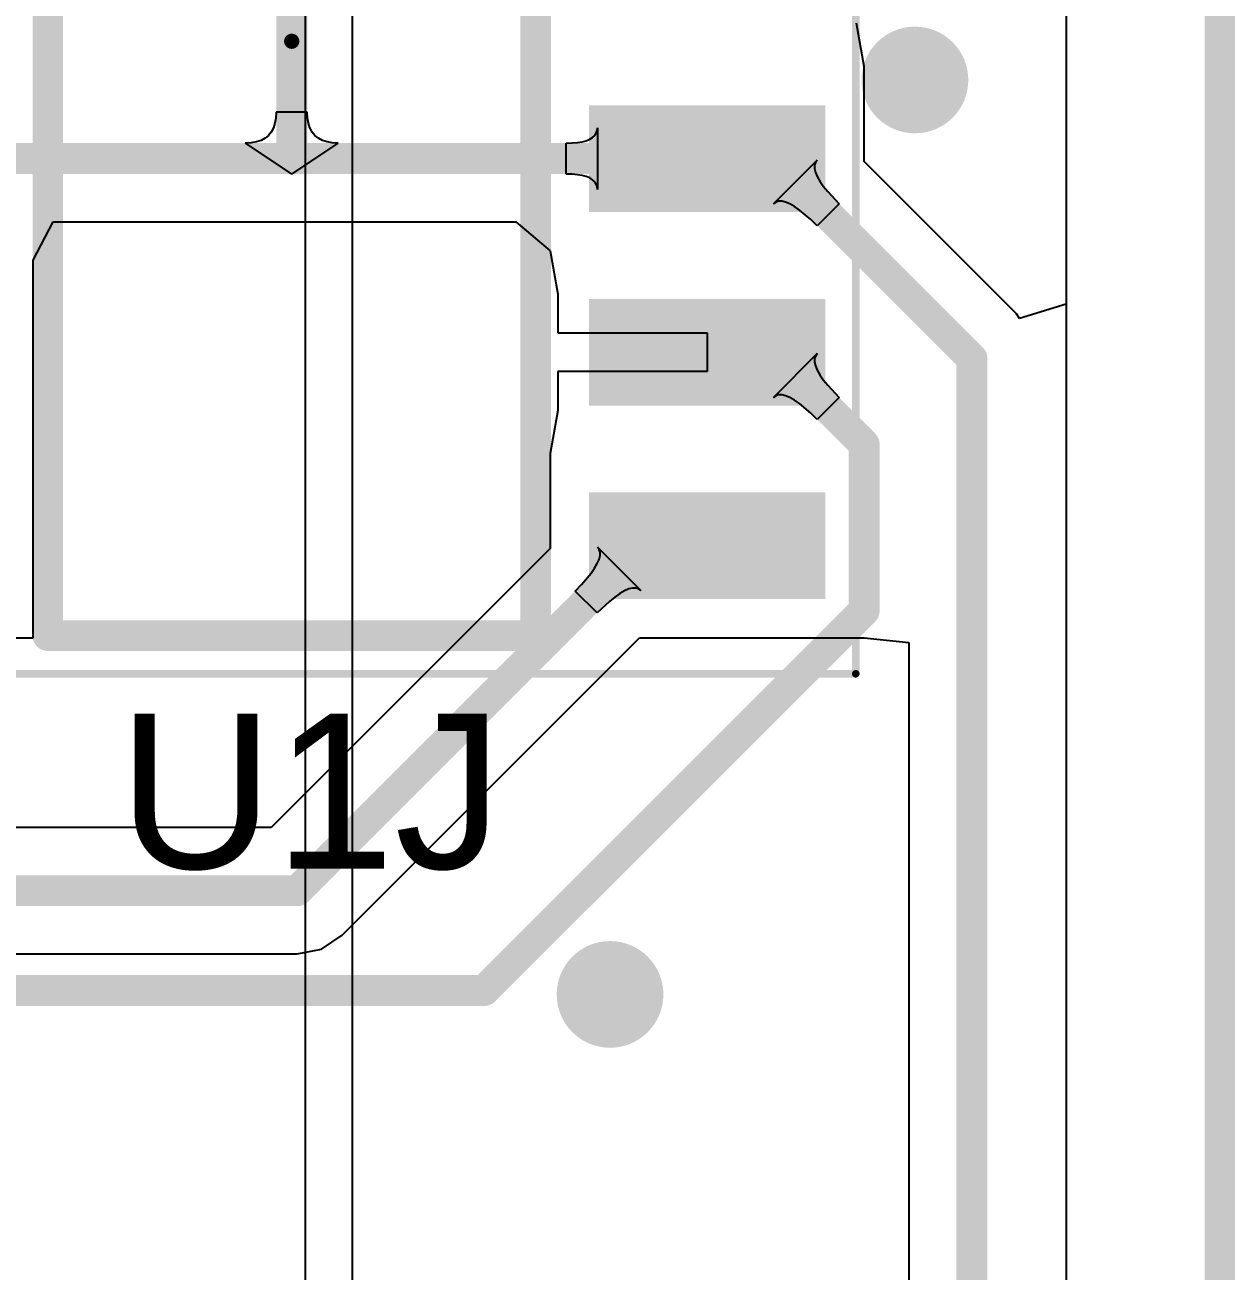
# Model space of a CAD drawing. Header units: inches. Extents: x -0.14 to 3.29, y -0.08 to 7.88.
# Drawn here: x 2.5654 to 2.878, y 2.6057 to 2.9276 of the extents above; entities that cross this region are included whole.
import ezdxf

# ---------------------------------------------------------------- set-up
doc = ezdxf.new("R2010")
doc.units = ezdxf.units.IN
doc.header["$MEASUREMENT"] = 0
for name, color, linetype in [('Board outline', 6, 'Continuous'), ('Bottom Layer', 5, 'Continuous'), ('Top Courtyard', 56, 'Continuous'), ('Top Layer', 1, 'Continuous'), ('Top Overlay', 2, 'Continuous'), ('Top Paste', 8, 'Continuous'), ('Top Solder', 216, 'Continuous'), ('Via Holes', 16, 'Continuous')]:
    doc.layers.add(name, color=color, linetype=linetype)
doc.styles.add('Arial', font='', dxfattribs={"height": 0.2})
doc.styles.get('Arial').set_extended_font_data('Arial')

# ---------------------------------------------------------------- blocks, each defined once
blk = doc.blocks.new('34355DA5_B1DA_47C2_A88A_ECF82120A4F7_250')
at = {"layer": 'Top Layer'}
for points in [[(0.07874, -0.06181), (0.07874, -0.03819), (0.13583, -0.03819), (0.13583, -0.06181)], [(0.07874, -0.11181), (0.07874, -0.08819), (0.13583, -0.08819), (0.13583, -0.11181)], [(0.07874, -0.16181), (0.07874, -0.13819), (0.13583, -0.13819), (0.13583, -0.16181)]]:
    blk.add_hatch(color=1, dxfattribs=at).paths.add_polyline_path(points)
at = {"layer": 'Top Paste'}
for points in [[(0.07874, -0.06181), (0.07874, -0.03819), (0.13583, -0.03819), (0.13583, -0.06181)], [(0.07874, -0.11181), (0.07874, -0.08819), (0.13583, -0.08819), (0.13583, -0.11181)], [(0.07874, -0.16181), (0.07874, -0.13819), (0.13583, -0.13819), (0.13583, -0.16181)]]:
    blk.add_hatch(color=8, dxfattribs=at).paths.add_polyline_path(points)
at = {"layer": 'Top Solder'}
for points in [[(0.07677, -0.06378), (0.07677, -0.03622), (0.1378, -0.03622), (0.1378, -0.06378)], [(0.07677, -0.11378), (0.07677, -0.08622), (0.1378, -0.08622), (0.1378, -0.11378)], [(0.07677, -0.16378), (0.07677, -0.13622), (0.1378, -0.13622), (0.1378, -0.16378)]]:
    blk.add_hatch(color=216, dxfattribs=at).paths.add_polyline_path(points)
at = {"layer": 'Top Courtyard'}
for points in [[(0.14567, -0.18307, 0.00197, 0.00197, 0), (0.14567, 0.18307, 0.00197, 0.00197, 0)], [(0, -0.01968, 0.00394, 0.00394, 0), (0, 0.01969, 0.00394, 0.00394, 0)], [(-0.14567, -0.18307, 0.00197, 0.00197, 0), (0.14567, -0.18307, 0.00197, 0.00197, 0)]]:
    blk.add_lwpolyline(points, format="xyseb", dxfattribs=at)
for points in [[(-0.00098, -0.01968, 0.00197, 0.00197, 1), (0.00098, -0.01968, 0.00197, 0.00197, 1)], [(0.14518, -0.18307, 0.000984, 0.000984, 1), (0.14616, -0.18307, 0.000984, 0.000984, 1)], [(0.14518, -0.18307, 0.000984, 0.000984, 1), (0.14616, -0.18307, 0.000984, 0.000984, 1)]]:
    blk.add_lwpolyline(points, format="xyseb", close=True, dxfattribs=at)
at = {"layer": 'Top Overlay'}
for points in [[(-0.06299, -0.17323, 0.00787, 0.00787, 0), (-0.06299, 0.17323, 0.00787, 0.00787, 0)], [(0.06299, -0.17323, 0.00787, 0.00787, 0), (0.06299, 0.17323, 0.00787, 0.00787, 0)], [(-0.06299, -0.17323, 0.00787, 0.00787, 0), (0.06299, -0.17323, 0.00787, 0.00787, 0)]]:
    blk.add_lwpolyline(points, format="xyseb", dxfattribs=at)
for points in [[(-0.06496, -0.17323, 0.00394, 0.00394, 1), (-0.06102, -0.17323, 0.00394, 0.00394, 1)], [(-0.06496, -0.17323, 0.00394, 0.00394, 1), (-0.06102, -0.17323, 0.00394, 0.00394, 1)], [(0.06103, -0.17323, 0.00394, 0.00394, 1), (0.06496, -0.17323, 0.00394, 0.00394, 1)], [(0.06103, -0.17323, 0.00394, 0.00394, 1), (0.06496, -0.17323, 0.00394, 0.00394, 1)]]:
    blk.add_lwpolyline(points, format="xyseb", close=True, dxfattribs=at)

msp = doc.modelspace()

# ---------------------------------------------------------------- hatches: boundary and pattern name
at = {"layer": 'Bottom Layer'}
h = msp.add_hatch(color=5, dxfattribs=at)
edge = h.paths.add_edge_path()
edge.add_arc((2.79528, 2.91339), 0.01378, 0, 360)
h = msp.add_hatch(color=5, dxfattribs=at)
edge = h.paths.add_edge_path()
edge.add_arc((2.71654, 2.67717), 0.01378, 0, 360)
at = {"layer": 'Top Layer'}
h = msp.add_hatch(color=1, dxfattribs=at)
edge = h.paths.add_edge_path()
edge.add_arc((2.79528, 2.91339), 0.01378, 0, 360)
h = msp.add_hatch(color=1, dxfattribs=at)
edge = h.paths.add_edge_path()
edge.add_arc((2.71654, 2.67717), 0.01378, 0, 360)
at = {"layer": 'Via Holes'}
h = msp.add_hatch(color=7, dxfattribs=at)
edge = h.paths.add_edge_path()
edge.add_arc((2.79528, 2.91339), 0.00689, 0, 360)
h = msp.add_hatch(color=7, dxfattribs=at)
edge = h.paths.add_edge_path()
edge.add_arc((2.71654, 2.67717), 0.00689, 0, 360)

# ---------------------------------------------------------------- linework, layer by layer
at = {"layer": 'Board outline'}
msp.add_lwpolyline([(2.87402, 2.12598, 0.00787, 0.00787, 0), (2.87402, 7.51969, 0.00787, 0.00787, 0)], format="xyseb", dxfattribs=at)
at = {"layer": 'Bottom Layer'}
for p, q in [((2.83431, 3.48723), (2.83431, 2.13822)), ((2.6378, 3.38), (2.63779, 2.13822)), ((2.65003, 2.13822), (2.65003, 3.38))]:
    msp.add_line(p, q, dxfattribs=at)
at = {"layer": 'Top Layer'}
for p, q in [((2.83431, 3.48723), (2.83431, 2.85544)), ((2.78216, 2.91688), (2.78016, 2.92805)), ((2.78216, 2.89233), (2.78216, 2.91688)), ((2.63033, 2.90507), (2.63025, 2.90355)), ((2.63833, 2.90507), (2.63033, 2.90507)), ((2.63841, 2.90355), (2.63833, 2.90507)), ((2.62961, 2.90099), (2.62905, 2.89995)), ((2.63001, 2.90219), (2.62961, 2.90099)), ((2.63025, 2.90355), (2.63001, 2.90219)), ((2.63865, 2.90219), (2.63841, 2.90355)), ((2.63905, 2.90099), (2.63865, 2.90219)), ((2.63961, 2.89995), (2.63905, 2.90099)), ((2.71323, 2.90031), (2.71331, 2.90107)), ((2.71331, 2.90107), (2.71331, 2.88507)), ((2.62521, 2.89739), (2.62385, 2.89715)), ((2.62641, 2.89779), (2.62521, 2.89739)), ((2.62745, 2.89835), (2.62641, 2.89779)), ((2.62833, 2.89907), (2.62745, 2.89835)), ((2.62905, 2.89995), (2.62833, 2.89907)), ((2.64033, 2.89907), (2.63961, 2.89995)), ((2.64121, 2.89835), (2.64033, 2.89907)), ((2.64225, 2.89779), (2.64121, 2.89835)), ((2.64345, 2.89739), (2.64225, 2.89779)), ((2.64481, 2.89715), (2.64345, 2.89739)), ((2.70673, 2.89711), (2.70811, 2.89723)), ((2.70811, 2.89723), (2.70933, 2.89743)), ((2.70933, 2.89743), (2.71039, 2.89771)), ((2.71039, 2.89771), (2.71128, 2.89807)), ((2.71128, 2.89807), (2.71201, 2.89851)), ((2.71201, 2.89851), (2.71258, 2.89903)), ((2.71258, 2.89903), (2.71299, 2.89963)), ((2.71299, 2.89963), (2.71323, 2.90031)), ((2.62385, 2.89715), (2.62233, 2.89707)), ((2.62233, 2.89707), (2.63433, 2.88907)), ((2.63433, 2.88907), (2.64633, 2.89707)), ((2.64633, 2.89707), (2.64481, 2.89715)), ((2.70519, 2.89707), (2.70673, 2.89711)), ((2.70519, 2.88907), (2.70519, 2.89707)), ((2.75872, 2.88138), (2.77004, 2.89269)), ((2.76958, 2.89207), (2.76936, 2.89134)), ((2.76936, 2.89134), (2.76936, 2.89049)), ((2.77004, 2.89269), (2.76958, 2.89207)), ((2.82154, 2.85295), (2.78216, 2.89233)), ((2.63433, 2.88907), (2.63433, 2.88907)), ((2.63433, 2.88907), (2.63433, 2.88907)), ((2.63433, 2.88907), (2.63433, 2.88907)), ((2.63433, 2.88907), (2.63433, 2.88907)), ((2.63433, 2.88907), (2.63433, 2.88907)), ((2.63433, 2.88907), (2.63433, 2.88907)), ((2.63433, 2.88907), (2.63433, 2.88907)), ((2.63433, 2.88907), (2.63433, 2.88907)), ((2.63433, 2.88907), (2.63433, 2.88907)), ((2.63433, 2.88907), (2.63433, 2.88907)), ((2.70673, 2.88903), (2.70519, 2.88907)), ((2.70811, 2.88891), (2.70673, 2.88903)), ((2.70933, 2.88871), (2.70811, 2.88891)), ((2.71039, 2.88843), (2.70933, 2.88871)), ((2.71128, 2.88807), (2.71039, 2.88843)), ((2.71201, 2.88763), (2.71128, 2.88807)), ((2.71258, 2.88711), (2.71201, 2.88763)), ((2.76936, 2.89049), (2.76958, 2.88952)), ((2.76958, 2.88952), (2.77004, 2.88845)), ((2.77004, 2.88845), (2.77072, 2.88726)), ((2.71299, 2.88651), (2.71258, 2.88711)), ((2.71323, 2.88583), (2.71299, 2.88651)), ((2.71331, 2.88507), (2.71323, 2.88583)), ((2.77072, 2.88726), (2.77162, 2.88596)), ((2.77162, 2.88596), (2.77275, 2.88455)), ((2.77275, 2.88455), (2.77569, 2.88138)), ((2.75935, 2.88183), (2.75872, 2.88138)), ((2.76008, 2.88206), (2.75935, 2.88183)), ((2.76093, 2.88206), (2.76008, 2.88206)), ((2.76189, 2.88183), (2.76093, 2.88206)), ((2.76297, 2.88138), (2.76189, 2.88183)), ((2.76415, 2.8807), (2.76297, 2.88138)), ((2.77569, 2.88138), (2.77004, 2.87572)), ((2.76546, 2.8798), (2.76415, 2.8807)), ((2.7684, 2.87731), (2.76546, 2.8798)), ((2.56759, 2.86688), (2.57272, 2.87676)), ((2.57272, 2.87676), (2.69218, 2.87676)), ((2.69218, 2.87676), (2.70107, 2.86926)), ((2.77004, 2.87572), (2.7684, 2.87731)), ((2.70107, 2.86926), (2.70307, 2.85809)), ((2.56759, 2.82888), (2.56759, 2.86688)), ((2.70307, 2.85809), (2.70307, 2.84807)), ((2.83431, 2.85544), (2.82231, 2.8518)), ((2.82231, 2.8518), (2.82154, 2.85295)), ((2.70307, 2.84807), (2.74161, 2.84807)), ((2.74161, 2.84807), (2.74161, 2.83807)), ((2.75872, 2.83138), (2.77004, 2.84269)), ((2.77004, 2.84269), (2.76958, 2.84207)), ((2.76958, 2.84207), (2.76936, 2.84133)), ((2.76936, 2.84133), (2.76936, 2.84049)), ((2.76936, 2.84049), (2.76958, 2.83952)), ((2.76958, 2.83952), (2.77004, 2.83845)), ((2.74161, 2.83807), (2.70307, 2.83807)), ((2.70307, 2.83807), (2.70307, 2.82805)), ((2.77004, 2.83845), (2.77072, 2.83726)), ((2.77072, 2.83726), (2.77162, 2.83596)), ((2.77162, 2.83596), (2.77275, 2.83455)), ((2.77275, 2.83455), (2.77569, 2.83138)), ((2.75935, 2.83183), (2.75872, 2.83138)), ((2.76008, 2.83206), (2.75935, 2.83183)), ((2.76093, 2.83206), (2.76008, 2.83206)), ((2.76189, 2.83183), (2.76093, 2.83206)), ((2.76297, 2.83138), (2.76189, 2.83183)), ((2.76415, 2.8307), (2.76297, 2.83138)), ((2.76546, 2.8298), (2.76415, 2.8307)), ((2.7684, 2.82731), (2.76546, 2.8298)), ((2.77569, 2.83138), (2.77004, 2.82572)), ((2.56759, 2.81688), (2.56759, 2.82888)), ((2.70307, 2.82805), (2.70107, 2.81688)), ((2.77004, 2.82572), (2.7684, 2.82731)), ((2.56759, 2.80726), (2.56759, 2.81688)), ((2.70107, 2.81688), (2.70107, 2.81009)), ((2.56759, 2.76926), (2.56759, 2.80726)), ((2.70107, 2.81009), (2.70107, 2.79233)), ((2.70107, 2.79233), (2.62903, 2.72029)), ((2.71375, 2.79208), (2.71331, 2.79269)), ((2.71331, 2.79269), (2.7245, 2.7815)), ((2.71397, 2.79135), (2.71375, 2.79208)), ((2.71395, 2.79051), (2.71397, 2.79135)), ((2.71256, 2.78729), (2.71325, 2.78848)), ((2.71325, 2.78848), (2.71372, 2.78955)), ((2.71372, 2.78955), (2.71395, 2.79051)), ((2.70913, 2.78303), (2.71164, 2.78599)), ((2.71164, 2.78599), (2.71256, 2.78729)), ((2.70753, 2.78138), (2.70913, 2.78303)), ((2.71319, 2.77572), (2.70753, 2.78138)), ((2.72029, 2.78144), (2.7191, 2.78075)), ((2.72137, 2.7819), (2.72029, 2.78144)), ((2.72232, 2.78214), (2.72137, 2.7819)), ((2.72317, 2.78215), (2.72232, 2.78214)), ((2.72389, 2.78194), (2.72317, 2.78215)), ((2.7245, 2.7815), (2.72389, 2.78194)), ((2.71638, 2.77869), (2.71319, 2.77572)), ((2.7178, 2.77983), (2.71638, 2.77869)), ((2.7191, 2.78075), (2.7178, 2.77983)), ((2.51705, 2.76926), (2.56759, 2.76926)), ((2.64732, 2.69244), (2.72414, 2.76926)), ((2.72414, 2.76926), (2.78169, 2.76926)), ((2.78169, 2.76926), (2.78216, 2.76926)), ((2.78216, 2.76926), (2.79369, 2.76812)), ((2.79369, 2.76812), (2.79369, 2.04724)), ((2.62903, 2.72029), (2.48526, 2.72029)), ((2.64203, 2.6889), (2.64732, 2.69244)), ((2.63578, 2.68766), (2.64203, 2.6889)), ((2.46554, 2.68766), (2.63578, 2.68766))]:
    msp.add_line(p, q, dxfattribs=at)
for points in [[(2.63433, 2.89307, 0.008, 0.008, 0), (2.63433, 2.99307, 0.008, 0.008, 0)], [(2.52705, 2.89307, 0.008, 0.008, 0), (2.63433, 2.89307, 0.008, 0.008, 0)], [(2.63433, 2.89307, 0.008, 0.008, 0), (2.74161, 2.89307, 0.008, 0.008, 0)], [(2.74161, 2.89307, 0.008, 0.008, 0), (2.75835, 2.89307, 0.008, 0.008, 0)], [(2.75835, 2.89307, 0.008, 0.008, 0), (2.81, 2.84142, 0.008, 0.008, 0)], [(2.74161, 2.84307, 0.008, 0.008, 0), (2.75835, 2.84307, 0.008, 0.008, 0)], [(2.75835, 2.84307, 0.008, 0.008, 0), (2.78216, 2.81926, 0.008, 0.008, 0)], [(2.81, 1.92, 0.008, 0.008, 0), (2.81, 2.84142, 0.008, 0.008, 0)], [(2.78216, 2.77629, 0.008, 0.008, 0), (2.78216, 2.81926, 0.008, 0.008, 0)], [(2.63578, 2.70397, 0.008, 0.008, 0), (2.72488, 2.79307, 0.008, 0.008, 0)], [(2.72488, 2.79307, 0.008, 0.008, 0), (2.74161, 2.79307, 0.008, 0.008, 0)], [(2.68406, 2.67819, 0.008, 0.008, 0), (2.78216, 2.77629, 0.008, 0.008, 0)], [(2.45878, 2.70397, 0.008, 0.008, 0), (2.63578, 2.70397, 0.008, 0.008, 0)], [(2.46946, 2.67819, 0.008, 0.008, 0), (2.68406, 2.67819, 0.008, 0.008, 0)]]:
    msp.add_lwpolyline(points, format="xyseb", dxfattribs=at)
for points in [[(2.63233, 2.89307, 0.004, 0.004, 1), (2.63633, 2.89307, 0.004, 0.004, 1)], [(2.63233, 2.89307, 0.004, 0.004, 1), (2.63633, 2.89307, 0.004, 0.004, 1)], [(2.63233, 2.89307, 0.004, 0.004, 1), (2.63633, 2.89307, 0.004, 0.004, 1)], [(2.73961, 2.89307, 0.004, 0.004, 1), (2.74361, 2.89307, 0.004, 0.004, 1)], [(2.73961, 2.89307, 0.004, 0.004, 1), (2.74361, 2.89307, 0.004, 0.004, 1)], [(2.75635, 2.89307, 0.004, 0.004, 1), (2.76035, 2.89307, 0.004, 0.004, 1)], [(2.75635, 2.89307, 0.004, 0.004, 1), (2.76035, 2.89307, 0.004, 0.004, 1)], [(2.73961, 2.84307, 0.004, 0.004, 1), (2.74361, 2.84307, 0.004, 0.004, 1)], [(2.75635, 2.84307, 0.004, 0.004, 1), (2.76035, 2.84307, 0.004, 0.004, 1)], [(2.75635, 2.84307, 0.004, 0.004, 1), (2.76035, 2.84307, 0.004, 0.004, 1)], [(2.808, 2.84142, 0.004, 0.004, 1), (2.812, 2.84142, 0.004, 0.004, 1)], [(2.808, 2.84142, 0.004, 0.004, 1), (2.812, 2.84142, 0.004, 0.004, 1)], [(2.78016, 2.81926, 0.004, 0.004, 1), (2.78416, 2.81926, 0.004, 0.004, 1)], [(2.78016, 2.81926, 0.004, 0.004, 1), (2.78416, 2.81926, 0.004, 0.004, 1)], [(2.72288, 2.79307, 0.004, 0.004, 1), (2.72688, 2.79307, 0.004, 0.004, 1)], [(2.72288, 2.79307, 0.004, 0.004, 1), (2.72688, 2.79307, 0.004, 0.004, 1)], [(2.73961, 2.79307, 0.004, 0.004, 1), (2.74361, 2.79307, 0.004, 0.004, 1)], [(2.78016, 2.77629, 0.004, 0.004, 1), (2.78416, 2.77629, 0.004, 0.004, 1)], [(2.78016, 2.77629, 0.004, 0.004, 1), (2.78416, 2.77629, 0.004, 0.004, 1)], [(2.63378, 2.70397, 0.004, 0.004, 1), (2.63778, 2.70397, 0.004, 0.004, 1)], [(2.63378, 2.70397, 0.004, 0.004, 1), (2.63778, 2.70397, 0.004, 0.004, 1)], [(2.68206, 2.67819, 0.004, 0.004, 1), (2.68606, 2.67819, 0.004, 0.004, 1)], [(2.68206, 2.67819, 0.004, 0.004, 1), (2.68606, 2.67819, 0.004, 0.004, 1)]]:
    msp.add_lwpolyline(points, format="xyseb", close=True, dxfattribs=at)

# ---------------------------------------------------------------- block references
msp.add_blockref('34355DA5_B1DA_47C2_A88A_ECF82120A4F7_250', (2.63433, 2.94307))

# ---------------------------------------------------------------- texts
at = {"layer": 'Top Overlay', "style": 'Arial'}
msp.add_text('U1J', height=0.04, dxfattribs=at).set_placement((2.58945, 2.70968))

doc.saveas('drawing.dxf')
